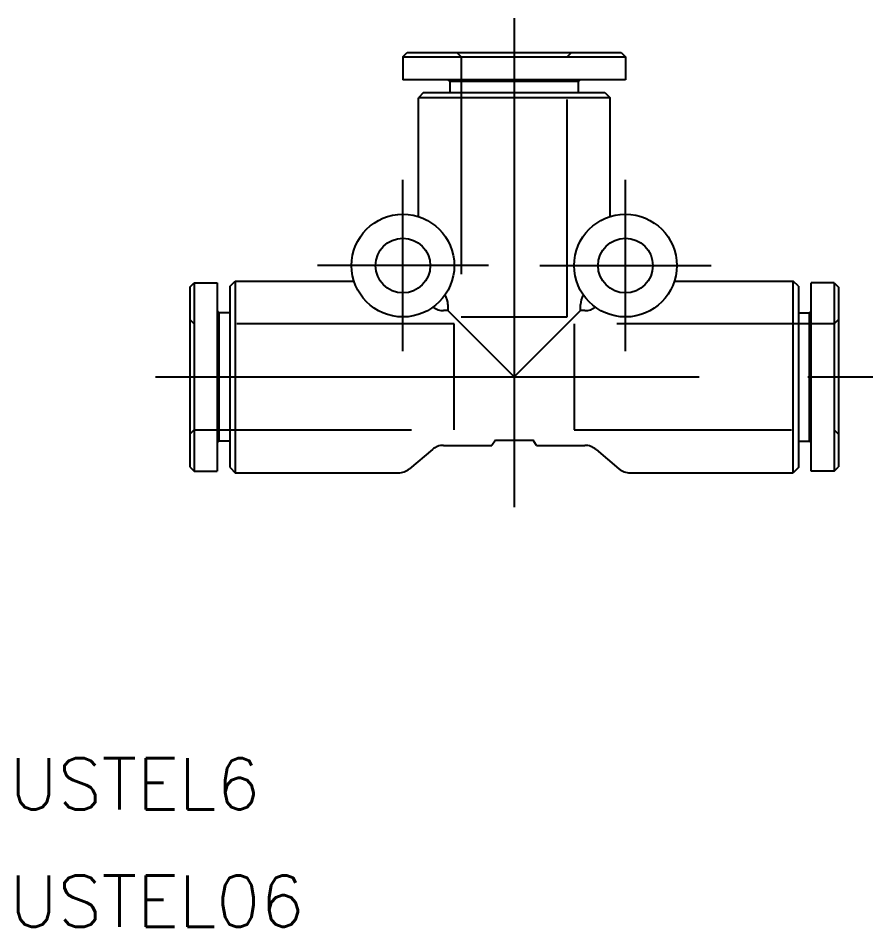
# Model space of a CAD drawing. Extents: x -29 to 61.8, y -32.1 to 20.9.
# Drawn here: x -29 to 21, y -32.1 to 20.9 of the extents above; entities that cross this region are included whole.
import ezdxf

# ---------------------------------------------------------------- set-up
doc = ezdxf.new("R2010")
doc.units = 0
doc.linetypes.add('CENTER', pattern=[50.8, 31.75, -6.35, 6.35, -6.35])
doc.linetypes.add('DASHED', pattern=[19.05, 12.7, -6.35])
doc.layers.get('0').update_dxf_attribs({"linetype": 'CONTINUOUS'})
doc.layers.add('CENTER', color=1, linetype='CENTER')
doc.styles.get("Standard").update_dxf_attribs({"font": 'txt.shx', "height": 3, "bigfont": 'bigfont.shx'})

msp = doc.modelspace()

# ---------------------------------------------------------------- linework, layer by layer
at = {"color": 7, "linetype": 'CONTINUOUS'}
for p, q in [((-6.5, 18.7), (-6.25, 18.95)), ((-6.5, 18.7), (6.5, 18.7)), ((-6.5, 18.7), (-6.5, 17.35)), ((-6.25, 18.95), (6.25, 18.95)), ((6.25, 18.95), (6.5, 18.7)), ((6.5, 18.7), (6.5, 17.35)), ((6.5, 17.35), (-6.5, 17.35)), ((-3.75, 17.25), (-3.85, 17.35)), ((3.75, 17.25), (-3.75, 17.25)), ((-3.75, 16.6), (-3.75, 17.25)), ((3.75, 17.25), (3.85, 17.35)), ((3.75, 16.6), (3.75, 17.25)), ((-5.3, 16.6), (-5.6, 16.3)), ((-5.3, 16.6), (5.3, 16.6)), ((5.3, 16.6), (5.6, 16.3)), ((-5.6, 9.362), (-5.6, 16.3)), ((5.6, 16.3), (-5.6, 16.3)), ((5.6, 9.362), (5.6, 16.3)), ((-18.95, 5.25), (-18.7, 5.5)), ((-18.7, 5.5), (-18.7, 0)), ((-18.7, 5.5), (-17.35, 5.5)), ((-17.35, 5.5), (-17.35, -5.5)), ((-16.6, 5.3), (-16.3, 5.6)), ((-16.3, 5.6), (-16.3, -5.6)), ((-16.3, 5.6), (-9.362, 5.6)), ((9.362, 5.6), (16.3, 5.6)), ((16.3, -5.6), (16.3, 5.6)), ((16.6, 5.3), (16.3, 5.6)), ((17.35, -5.5), (17.35, 5.5)), ((18.7, 5.5), (17.35, 5.5)), ((18.7, 5.5), (18.7, -5.5)), ((18.7, 5.5), (18.95, 5.25)), ((-18.95, 5.25), (-18.95, 0)), ((-16.6, -5.3), (-16.6, 5.3)), ((16.6, 5.3), (16.6, -5.3)), ((18.95, 5.25), (18.95, -5.25)), ((-17.25, 3.75), (-17.35, 3.85)), ((-17.25, 3.75), (-17.25, -3.75)), ((-16.6, 3.75), (-17.25, 3.75)), ((-3.873, 3.873), (-4.135, 3.873)), ((-3.873, 4.22), (-3.873, 3.873)), ((-3.873, 3.873), (0, 0)), ((0, 0), (3.873, 3.873)), ((3.873, 3.873), (3.873, 4.22)), ((4.135, 3.873), (3.873, 3.873)), ((16.6, 3.75), (17.25, 3.75)), ((17.25, 3.75), (17.35, 3.85)), ((17.25, -3.75), (17.25, 3.75)), ((-18.95, 0), (-18.95, -5.25)), ((-18.7, 0), (-18.7, -5.5)), ((-1.1, -3.7), (-1.3, -4)), ((-1.1, -3.7), (1.1, -3.7)), ((1.3, -4), (1.1, -3.7)), ((-17.25, -3.75), (-17.35, -3.85)), ((-16.6, -3.75), (-17.25, -3.75)), ((-4.779, -4.235), (-6.121, -5.365)), ((-4.135, -4), (-1.3, -4)), ((1.3, -4), (4.135, -4)), ((4.779, -4.235), (6.121, -5.365)), ((16.6, -3.75), (17.25, -3.75)), ((17.25, -3.75), (17.35, -3.85)), ((-18.95, -5.25), (-18.7, -5.5)), ((-16.6, -5.3), (-16.3, -5.6)), ((16.6, -5.3), (16.3, -5.6)), ((18.7, -5.5), (18.95, -5.25)), ((-18.7, -5.5), (-17.35, -5.5)), ((-16.3, -5.6), (-6.765, -5.6)), ((6.765, -5.6), (16.3, -5.6)), ((18.7, -5.5), (17.35, -5.5))]:
    msp.add_line(p, q, dxfattribs=at)
at = {"color": 3, "linetype": 'DASHED'}
for p, q in [((-3.35, 18.95), (-3.1, 18.7)), ((-3.1, 18.7), (-3.1, 3.5)), ((3.1, 18.7), (3.35, 18.95)), ((3.1, 3.5), (3.1, 18.7)), ((-18.95, 3.35), (-18.7, 3.1)), ((-3.1, 3.5), (3.1, 3.5)), ((18.7, 3.1), (18.95, 3.35)), ((-3.5, 3.1), (-18.7, 3.1)), ((-3.5, -3.1), (-3.5, 3.1)), ((3.5, 3.1), (3.5, -3.1)), ((18.7, 3.1), (3.5, 3.1)), ((-18.95, -3.35), (-18.7, -3.1)), ((-18.7, -3.1), (-3.5, -3.1)), ((3.5, -3.1), (18.7, -3.1)), ((18.7, -3.1), (18.95, -3.35))]:
    msp.add_line(p, q, dxfattribs=at)
at = {"color": 7, "linetype": 'CONTINUOUS'}
for centre, radius in [((-6.5, 6.5), 3), ((6.5, 6.5), 3), ((-6.5, 6.5), 1.6), ((6.5, 6.5), 1.6)]:
    msp.add_circle(centre, radius, dxfattribs=at)
for centre, radius, start, end in [((-4.854, 4.218), 0.981, 0.1125, 34.5572), ((4.854, 4.218), 0.981, 145.4428, 179.8875), ((-4.133, 4.855), 0.982, 232.4386, 269.8723), ((4.133, 4.855), 0.982, 270.1277, 307.5614), ((-4.135, -5), 1, 90, 130.1009), ((4.135, -5), 1, 49.8991, 90), ((-6.765, -4.6), 1, 270, 310.1009), ((6.765, -4.6), 1, 229.8991, 270)]:
    msp.add_arc(centre, radius, start, end, dxfattribs=at)
at = {"layer": 'CENTER', "color": 1, "linetype": 'CENTER'}
for p, q in [((0, 20.95), (0, -7.6)), ((-6.5, 1.5), (-6.5, 11.5)), ((6.5, 1.5), (6.5, 11.5)), ((-1.5, 6.5), (-11.5, 6.5)), ((1.5, 6.5), (11.5, 6.5)), ((-20.95, 0), (20.95, 0))]:
    msp.add_line(p, q, dxfattribs=at)

# ---------------------------------------------------------------- texts
at = {"color": 7, "linetype": 'CONTINUOUS'}
for s, p in [('USTEL6', (-29.491, -25.272)), ('USTEL06', (-29.491, -32.117))]:
    msp.add_text(s, height=3, dxfattribs=at).set_placement(p)

doc.saveas('drawing.dxf')
